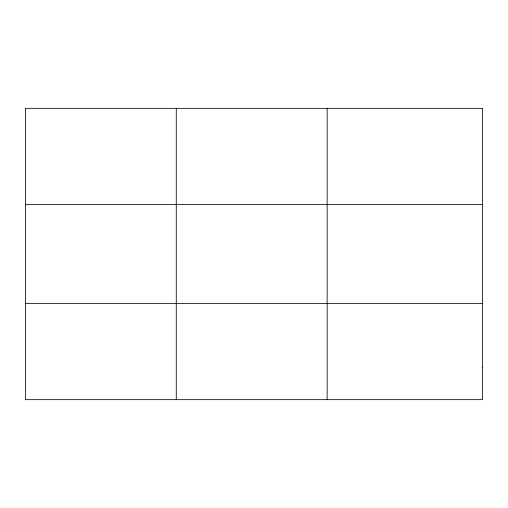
<?xml version="1.0" encoding="UTF-8"?>
<svg xmlns="http://www.w3.org/2000/svg" width="508" height="508" viewBox="0 0 508 508"><rect width="100%" height="100%" fill="white"/><g stroke="black" fill="none" stroke-linecap="round" stroke-linejoin="round"><path stroke-width="0.76" d="M176.276 399.656L176.276 108.344M327.152 399.656L327.152 108.344M25.4 204.476L482.6 204.476M25.4 303.524L482.6 303.524M482.6 367.614L482.6 399.656L25.4 399.656L25.4 108.344L482.6 108.344L482.6 367.614"/></g></svg>
